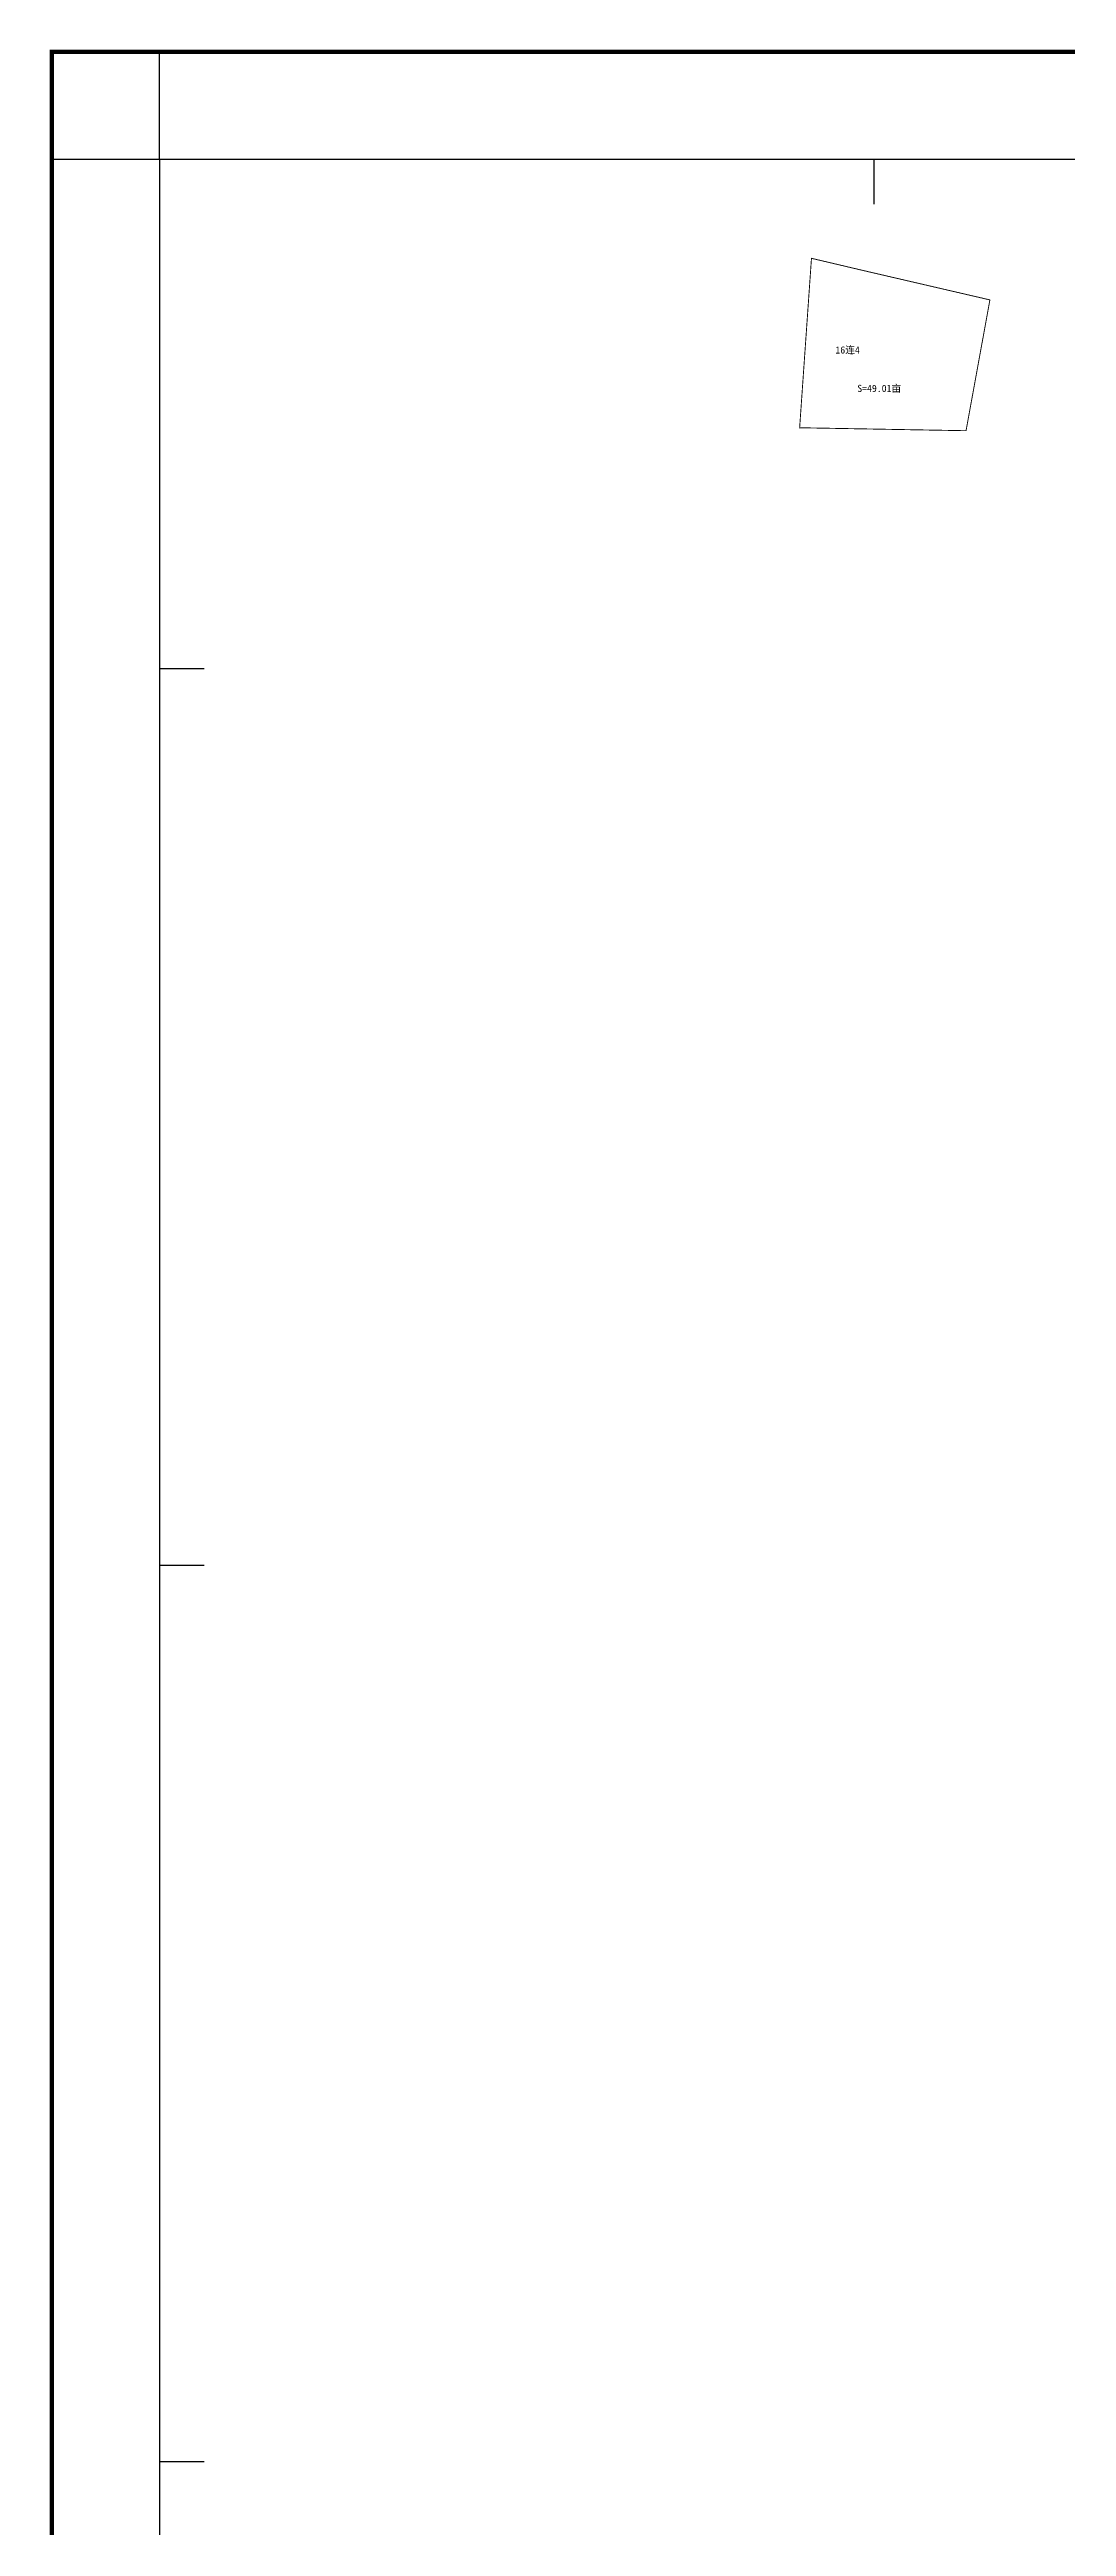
# Model space of a CAD drawing. Extents: x 554634 to 559879, y 4977580 to 4986537.
# Drawn here: x 554634 to 555768, y 4983692 to 4986455 of the extents above; entities that cross this region are included whole.
import ezdxf
from ezdxf.enums import TextEntityAlignment as Align

# ---------------------------------------------------------------- set-up
doc = ezdxf.new("R2010")
doc.units = 0
doc.layers.get('0').update_dxf_attribs({"linetype": 'CONTINUOUS'})
doc.layers.add('原始分地框', color=7, linetype='CONTINUOUS')
doc.styles.add('宋体', font='SimSun.ttf')

msp = doc.modelspace()

# ---------------------------------------------------------------- linework, layer by layer
at = {"color": 7, "linetype": 'Continuous'}
for p, q in [((554756.8, 4986332.1), (554756.8, 4986452.1)), ((554756.8, 4986332.1), (554636.8, 4986332.1)), ((555553.8, 4986332.1), (555553.8, 4986282.1)), ((554756.8, 4985764.1), (554806.8, 4985764.1)), ((554756.8, 4984764.1), (554806.8, 4984764.1)), ((554756.8, 4983764.1), (554806.8, 4983764.1))]:
    msp.add_line(p, q, dxfattribs=at)
at = {"color": 7, "linetype": 'Continuous', "const_width": 5, "flags": 128}
msp.add_lwpolyline([(554636.8, 4977582), (559876.8, 4977582), (559876.8, 4986452.1), (554636.8, 4986452.1)], close=True, dxfattribs=at)
at = {"color": 7, "linetype": 'Continuous', "flags": 128}
msp.add_lwpolyline([(554756.8, 4977582), (559756.8, 4977582), (559756.8, 4986332.1), (554756.8, 4986332.1)], close=True, dxfattribs=at)
at = {"layer": '原始分地框', "color": 4, "const_width": 1, "elevation": 7}
msp.add_lwpolyline([(555484.1, 4986221.7), (555470.9, 4986032.7), (555656.5, 4986029.4), (555683.1, 4986175.3), (555540.5, 4986208.4), (555484.1, 4986221.7)], dxfattribs=at)

# ---------------------------------------------------------------- texts
at = {"layer": '原始分地框', "color": 4, "linetype": 'Continuous', "style": '宋体'}
msp.add_text('16连4', height=8, dxfattribs=at).set_placement((555510.8, 4986115.5, 292))
msp.add_text('S=49.01亩', height=8, dxfattribs=at).set_placement((555559.7, 4986076.9), align=Align.MIDDLE)

doc.saveas('drawing.dxf')
